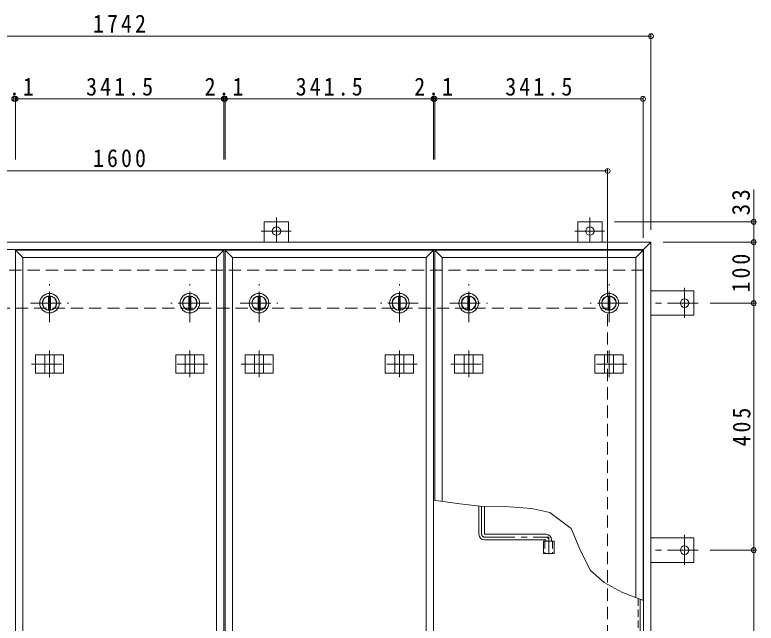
# Model space of a CAD drawing. Units: millimetres at full size, sheet at 1:10. Extents: x -2649 to 2767, y -1962 to 1737.
# Drawn here: x -1600 to -384, y 696 to 1693 of the extents above; entities that cross this region are included whole.
import ezdxf

# ---------------------------------------------------------------- set-up
doc = ezdxf.new("R2010")
doc.units = ezdxf.units.MM
doc.header["$LTSCALE"] = 10
doc.header["$PDMODE"] = 32
doc.header["$PDSIZE"] = 8
for name, pattern in [('CHAIN1', [8, 5, -1, 1, -1]), ('DASHED1', [1.8, 1.2, -0.6]), ('DASHED2', [3, 2, -1])]:
    doc.linetypes.add(name, pattern=pattern)
for name, color, linetype, lineweight in [('0-1_躯体', 2, 'DASHED2', 9), ('0-2_仕上', 3, 'Continuous', 9), ('0-3_建具', 4, 'Continuous', 9), ('0-5_寸法', 4, 'Continuous', 9), ('0-6_ハッチ', 6, 'Continuous', 9), ('0-A', 3, 'CHAIN1', 9), ('0-C', 2, 'Continuous', 9), ('0-E', 3, 'Continuous', 9), ('0-F', 7, 'Continuous', 9)]:
    doc.layers.add(name, color=color, linetype=linetype, lineweight=lineweight)
doc.styles.add('ＭＳ ゴシック', font='')
doc.styles.get('ＭＳ ゴシック').set_extended_font_data('MS Gothic')

msp = doc.modelspace()

# ---------------------------------------------------------------- linework, layer by layer
at = {"layer": '0-1_躯体'}
for p, q in [((-568.69, 1274.76), (-2286.69, 1274.76)), ((-2227.69, 1212.76), (-627.69, 1212.76)), ((-627.69, 12.76), (-627.69, 1212.76))]:
    msp.add_line(p, q, dxfattribs=at)
at = {"layer": '0-2_仕上'}
for p, q in [((-1586.44, 1295.76), (-1598.44, 1307.76)), ((-1598.44, 1307.76), (-1256.94, 1307.76)), ((-1598.44, -82.24), (-1598.44, 1307.76)), ((-1268.94, 1295.76), (-1256.94, 1307.76)), ((-1256.94, 1307.76), (-1256.94, -82.24)), ((-1242.82, 1295.76), (-1254.82, 1307.76)), ((-1254.82, 1307.76), (-913.32, 1307.76)), ((-1254.82, -82.24), (-1254.82, 1307.76)), ((-925.32, 1295.76), (-913.32, 1307.76)), ((-913.32, 1307.76), (-913.32, -82.24)), ((-899.19, 1295.76), (-911.19, 1307.76)), ((-911.19, 1307.76), (-569.69, 1307.76)), ((-911.19, 897.18), (-911.19, 1307.76)), ((-581.69, 1295.76), (-569.69, 1307.76)), ((-569.69, 1307.76), (-569.69, 733.53)), ((-1586.44, 1295.76), (-1268.94, 1295.76)), ((-1586.44, -70.24), (-1586.44, 1295.76)), ((-1268.94, 1295.76), (-1268.94, -70.24)), ((-1242.82, 1295.76), (-925.32, 1295.76)), ((-1242.82, -70.24), (-1242.82, 1295.76)), ((-925.32, 1295.76), (-925.32, -70.24)), ((-899.19, 1295.76), (-581.69, 1295.76)), ((-899.19, 895.51), (-899.19, 1295.76)), ((-581.69, 1295.76), (-581.69, 738.18)), ((-732.84, 830.26), (-715.54, 830.26)), ((-732.84, 830.26), (-732.84, 810.26)), ((-715.54, 830.26), (-715.54, 810.26)), ((-732.84, 810.26), (-715.54, 810.26))]:
    msp.add_line(p, q, dxfattribs=at)
at = {"layer": '0-2_仕上', "linetype": 'DASHED1'}
for p, q in [((-730.54, 830.26), (-730.54, 810.26)), ((-717.84, 830.26), (-717.84, 810.26))]:
    msp.add_line(p, q, dxfattribs=at)
at = {"layer": '0-3_建具', "color": 2}
for p, q in [((-556.69, 1320.76), (-2298.69, 1320.76)), ((-556.69, -95.24), (-556.69, 1320.76)), ((-568.69, -83.24), (-568.69, 1308.76))]:
    msp.add_line(p, q, dxfattribs=at)
at = {"layer": '0-3_建具', "linetype": 'CHAIN1'}
for p, q in [((-1542.69, 1142.88), (-1542.69, 1099.64)), ((-1312.69, 1142.88), (-1312.69, 1099.64)), ((-1199.07, 1142.88), (-1199.07, 1099.64)), ((-969.07, 1142.88), (-969.07, 1099.64)), ((-855.44, 1142.88), (-855.44, 1099.64)), ((-625.44, 1142.88), (-625.44, 1099.64)), ((-1572.1, 1120.76), (-1513.28, 1120.76)), ((-1283.28, 1120.76), (-1342.1, 1120.76)), ((-1228.47, 1120.76), (-1169.66, 1120.76)), ((-939.66, 1120.76), (-998.47, 1120.76)), ((-884.85, 1120.76), (-826.03, 1120.76)), ((-596.03, 1120.76), (-654.85, 1120.76))]:
    msp.add_line(p, q, dxfattribs=at)
at = {"layer": '0-3_建具'}
for p, q in [((-1565.78, 1135.76), (-1519.6, 1135.76)), ((-1565.78, 1135.76), (-1565.78, 1105.76)), ((-1550.19, 1135.76), (-1550.19, 1105.76)), ((-1535.19, 1135.76), (-1535.19, 1105.76)), ((-1519.6, 1135.76), (-1519.6, 1105.76)), ((-1289.6, 1135.76), (-1335.78, 1135.76)), ((-1335.78, 1135.76), (-1335.78, 1105.76)), ((-1320.19, 1135.76), (-1320.19, 1105.76)), ((-1305.19, 1135.76), (-1305.19, 1105.76)), ((-1289.6, 1135.76), (-1289.6, 1105.76)), ((-1222.15, 1135.76), (-1175.98, 1135.76)), ((-1222.15, 1135.76), (-1222.15, 1105.76)), ((-1206.57, 1135.76), (-1206.57, 1105.76)), ((-1191.57, 1135.76), (-1191.57, 1105.76)), ((-1175.98, 1135.76), (-1175.98, 1105.76)), ((-945.98, 1135.76), (-992.15, 1135.76)), ((-992.15, 1135.76), (-992.15, 1105.76)), ((-976.57, 1135.76), (-976.57, 1105.76)), ((-961.57, 1135.76), (-961.57, 1105.76)), ((-945.98, 1135.76), (-945.98, 1105.76)), ((-878.53, 1135.76), (-832.35, 1135.76)), ((-878.53, 1135.76), (-878.53, 1105.76)), ((-862.94, 1135.76), (-862.94, 1105.76)), ((-847.94, 1135.76), (-847.94, 1105.76)), ((-832.35, 1135.76), (-832.35, 1105.76)), ((-602.35, 1135.76), (-648.53, 1135.76)), ((-648.53, 1135.76), (-648.53, 1105.76)), ((-632.94, 1135.76), (-632.94, 1105.76)), ((-617.94, 1135.76), (-617.94, 1105.76)), ((-602.35, 1135.76), (-602.35, 1105.76)), ((-1565.78, 1105.76), (-1519.6, 1105.76)), ((-1289.6, 1105.76), (-1335.78, 1105.76)), ((-1222.15, 1105.76), (-1175.98, 1105.76)), ((-945.98, 1105.76), (-992.15, 1105.76)), ((-878.53, 1105.76), (-832.35, 1105.76)), ((-602.35, 1105.76), (-648.53, 1105.76))]:
    msp.add_line(p, q, dxfattribs=at)
at = {"layer": '0-3_建具', "color": 2}
msp.add_lwpolyline([(-556.69, 1320.76), (-568.69, 1308.76), (-2286.69, 1308.76)], dxfattribs=at)
at = {"layer": '0-5_寸法', "color": 7}
for p, q in [((-388.17, 1353.96), (-388.17, 1407.12)), ((-869.93, 891.46), (-913.32, 897.47))]:
    msp.add_line(p, q, dxfattribs=at)
for points in [[(-671.39, 813.63), (-687.21, 851.09), (-722.17, 877.31), (-752.14, 883.97), (-796.26, 887.3), (-836.63, 887.71), (-869.93, 891.46)], [(-568.69, 733.14), (-603.23, 746.52), (-633.47, 762.94), (-656.04, 782.18), (-671.39, 813.63)]]:
    msp.add_lwpolyline(points, dxfattribs=at)
at = {"layer": '0-6_ハッチ'}
for p, q in [((-838.69, 887.95), (-838.69, 841.76)), ((-829.69, 887.64), (-829.69, 842.76)), ((-828.69, 841.76), (-728.69, 841.76)), ((-729.69, 832.76), (-829.69, 832.76)), ((-728.69, 831.76), (-728.69, 830.26)), ((-719.69, 832.76), (-719.69, 830.26))]:
    msp.add_line(p, q, dxfattribs=at)
at = {"layer": '0-6_ハッチ', "linetype": 'CHAIN1'}
for p, q in [((-834.19, 887.69), (-834.19, 841.77)), ((-829.68, 837.26), (-724.19, 837.26)), ((-724.19, 808.88), (-724.19, 837.26))]:
    msp.add_line(p, q, dxfattribs=at)
at = {"layer": '0-6_ハッチ'}
for centre, radius, start, end in [((-829.69, 841.76), 9, 180, 270), ((-828.69, 842.76), 1, 180, 270), ((-728.69, 832.76), 9, 0, 90), ((-729.69, 831.76), 1, 0, 90)]:
    msp.add_arc(centre, radius, start, end, dxfattribs=at)
at = {"layer": '0-6_ハッチ', "linetype": 'CHAIN1'}
for centre, radius, start, end in [((-829.68, 841.77), 4.51, 180, 270), ((-728.69, 832.76), 4.5, 360, 89.70431)]:
    msp.add_arc(centre, radius, start, end, dxfattribs=at)
at = {"layer": '0-A', "linetype": 'DASHED1'}
msp.add_line((-577.39, 736.51), (-577.39, -37.54), dxfattribs=at)
at = {"layer": '0-A', "linetype": 'Continuous'}
msp.add_line((-574.19, -40.74), (-574.19, 735.27), dxfattribs=at)
at = {"layer": '0-C', "linetype": 'CHAIN1'}
for p, q in [((-1542.69, 1189.76), (-1542.69, 1251.76)), ((-1312.69, 1189.76), (-1312.69, 1251.76)), ((-1199.07, 1189.76), (-1199.07, 1251.76)), ((-969.07, 1189.76), (-969.07, 1251.76)), ((-855.44, 1189.76), (-855.44, 1251.76)), ((-625.44, 1189.76), (-625.44, 1251.76)), ((-1573.69, 1220.76), (-1511.69, 1220.76)), ((-1281.69, 1220.76), (-1343.69, 1220.76)), ((-1230.07, 1220.76), (-1168.07, 1220.76)), ((-938.07, 1220.76), (-1000.07, 1220.76)), ((-886.44, 1220.76), (-824.44, 1220.76)), ((-594.44, 1220.76), (-656.44, 1220.76))]:
    msp.add_line(p, q, dxfattribs=at)
at = {"layer": '0-C'}
for p, q in [((-1544.19, 1232.16), (-1544.19, 1209.36)), ((-1541.19, 1232.16), (-1541.19, 1209.36)), ((-1314.19, 1232.16), (-1314.19, 1209.36)), ((-1311.19, 1232.16), (-1311.19, 1209.36)), ((-1200.57, 1232.16), (-1200.57, 1209.36)), ((-1197.57, 1232.16), (-1197.57, 1209.36)), ((-970.57, 1232.16), (-970.57, 1209.36)), ((-967.57, 1232.16), (-967.57, 1209.36)), ((-856.94, 1232.16), (-856.94, 1209.36)), ((-853.94, 1232.16), (-853.94, 1209.36)), ((-626.94, 1232.16), (-626.94, 1209.36)), ((-623.94, 1232.16), (-623.94, 1209.36))]:
    msp.add_line(p, q, dxfattribs=at)
for centre, radius in [((-1542.69, 1220.76), 16), ((-1542.69, 1220.76), 12), ((-1542.69, 1220.76), 11.5), ((-1312.69, 1220.76), 16), ((-1312.69, 1220.76), 12), ((-1312.69, 1220.76), 11.5), ((-1199.07, 1220.76), 16), ((-1199.07, 1220.76), 12), ((-1199.07, 1220.76), 11.5), ((-969.07, 1220.76), 16), ((-969.07, 1220.76), 12), ((-969.07, 1220.76), 11.5), ((-855.44, 1220.76), 16), ((-855.44, 1220.76), 12), ((-855.44, 1220.76), 11.5), ((-625.44, 1220.76), 16), ((-625.44, 1220.76), 12), ((-625.44, 1220.76), 11.5)]:
    msp.add_circle(centre, radius, dxfattribs=at)
at = {"layer": '0-E'}
for p, q in [((-1190.69, 1353.96), (-1150.69, 1353.96)), ((-1190.69, 1320.76), (-1190.69, 1353.96)), ((-1150.69, 1320.76), (-1150.69, 1353.96)), ((-676.69, 1353.96), (-636.69, 1353.96)), ((-676.69, 1320.76), (-676.69, 1353.96)), ((-636.69, 1320.76), (-636.69, 1353.96)), ((-556.69, 1240.76), (-486.49, 1240.76)), ((-486.49, 1240.76), (-486.49, 1200.76)), ((-556.69, 1200.76), (-486.49, 1200.76)), ((-556.69, 835.76), (-486.49, 835.76)), ((-486.49, 835.76), (-486.49, 795.76)), ((-556.69, 795.76), (-486.49, 795.76))]:
    msp.add_line(p, q, dxfattribs=at)
at = {"layer": '0-E', "linetype": 'CHAIN1'}
for p, q in [((-1170.69, 1361.12), (-1170.69, 1320.96)), ((-656.69, 1361.12), (-656.69, 1320.96)), ((-1195.53, 1338.96), (-1146.64, 1338.96)), ((-681.53, 1338.96), (-632.64, 1338.96)), ((-501.49, 1245.6), (-501.49, 1196.71)), ((-479.33, 1220.76), (-556.69, 1220.76)), ((-501.49, 840.6), (-501.49, 791.71)), ((-479.33, 815.76), (-556.69, 815.76))]:
    msp.add_line(p, q, dxfattribs=at)
at = {"layer": '0-E'}
for centre in [(-1170.69, 1338.96), (-656.69, 1338.96), (-501.49, 1220.76), (-501.49, 815.76)]:
    msp.add_circle(centre, 7, dxfattribs=at)
at = {"layer": '0-F'}
for p, q in [((-2298.69, 1658.47), (-556.69, 1658.47)), ((-556.69, 1661.47), (-556.69, 1340.76)), ((-1600.57, 1555.68), (-1598.44, 1555.68)), ((-1598.44, 1558.68), (-1598.44, 1456.43)), ((-1598.44, 1555.68), (-1256.94, 1555.68)), ((-1256.94, 1558.68), (-1256.94, 1456.43)), ((-1256.94, 1555.68), (-1254.82, 1555.68)), ((-1254.82, 1558.68), (-1254.82, 1456.43)), ((-1254.82, 1555.68), (-913.32, 1555.68)), ((-913.32, 1558.68), (-913.32, 1456.43)), ((-913.32, 1555.68), (-911.19, 1555.68)), ((-911.19, 1558.68), (-911.19, 1456.43)), ((-911.19, 1555.68), (-569.69, 1555.68)), ((-569.69, 1558.68), (-569.69, 1327.76)), ((-2227.69, 1437.48), (-627.69, 1437.48)), ((-627.69, 1440.48), (-627.69, 1232.76)), ((-385.17, 1353.96), (-616.69, 1353.96)), ((-388.17, 1320.76), (-388.17, 1353.96)), ((-385.17, 1320.76), (-536.69, 1320.76)), ((-388.17, 1320.76), (-388.17, 1220.76)), ((-385.17, 1220.76), (-459.33, 1220.76)), ((-388.17, 815.76), (-388.17, 1220.76)), ((-385.17, 815.76), (-459.33, 815.76)), ((-388.17, 409.76), (-388.17, 815.76))]:
    msp.add_line(p, q, dxfattribs=at)
for p in [(-556.69, 1658.47), (-1600.57, 1555.68), (-1598.44, 1555.68), (-1256.94, 1555.68), (-1254.82, 1555.68), (-913.32, 1555.68), (-911.19, 1555.68), (-569.69, 1555.68), (-627.69, 1437.48), (-388.17, 1353.96), (-388.17, 1320.76), (-388.17, 1220.76), (-388.17, 815.76)]:
    msp.add_point(p, dxfattribs=at)

# ---------------------------------------------------------------- texts
at = {"layer": '0-F', "color": 2, "char_height": 29.33, "attachment_point": 7, "style": 'ＭＳ ゴシック'}
for s, insert in [('\\T1.28;\\W0.9;1742', (-1471.44, 1664.47)), ('\\T1.27;\\W0.9;2.1', (-1632, 1560.68)), ('\\T1.28;\\W0.9;341.5', (-1482.69, 1560.68)), ('\\T1.27;\\W0.9;2.1', (-1288.38, 1560.68)), ('\\T1.28;\\W0.9;341.5', (-1139.07, 1560.68)), ('\\T1.27;\\W0.9;2.1', (-944.75, 1560.68)), ('\\T1.28;\\W0.9;341.5', (-795.44, 1560.68)), ('\\T1.28;\\W0.9;1600', (-1471.44, 1443.48))]:
    msp.add_mtext(s, dxfattribs=dict(at, insert=insert))
at = {"layer": '0-F', "color": 2, "char_height": 29.33, "attachment_point": 7, "rotation": 90, "style": 'ＭＳ ゴシック'}
for s, insert in [('\\T1.27;\\W0.95;33', (-394.17, 1364.62)), ('\\T1.27;\\W0.9;100', (-394.17, 1238.26)), ('\\T1.27;\\W0.9;405', (-393.17, 985.76))]:
    msp.add_mtext(s, dxfattribs=dict(at, insert=insert))

doc.saveas('drawing.dxf')
